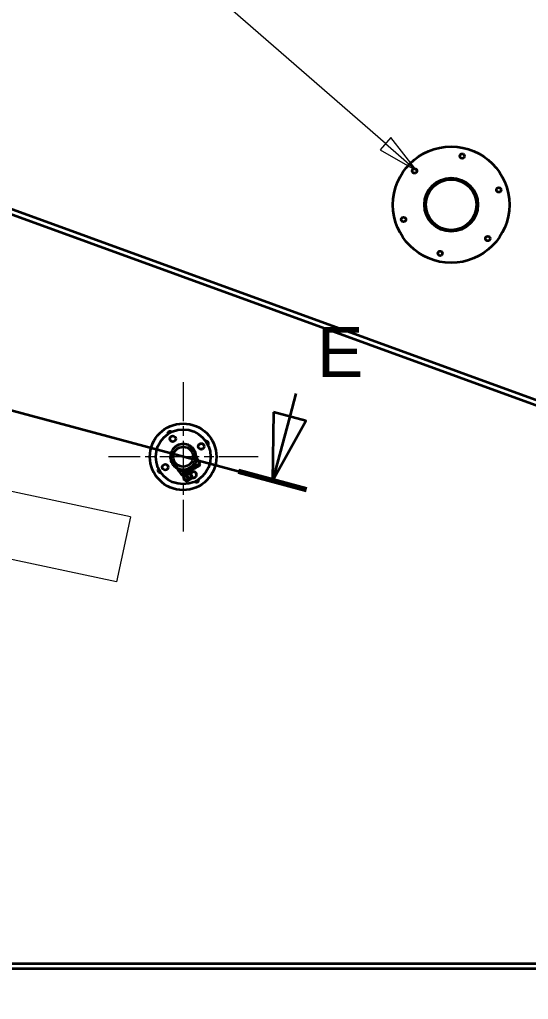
# Model space of a CAD drawing. Header units: millimetres. Extents: x 0 to 42050, y 0 to 29700.
# Drawn here: x 4190 to 5720, y 9468 to 12416 of the extents above; entities that cross this region are included whole.
import ezdxf

# ---------------------------------------------------------------- set-up
doc = ezdxf.new("R2010")
doc.units = ezdxf.units.MM
doc.header["$LTSCALE"] = 50
doc.linetypes.add('CHAIN', pattern=[0.3543, 0.2362, -0.0295, 0.0591, -0.0295])
for name, color, linetype, lineweight in [('Center Mark', 7, 'Continuous', 18), ('Section Line', 7, 'CHAIN', 35), ('Symbol', 7, 'Continuous', 18), ('Visible', 7, 'Continuous', 35)]:
    doc.layers.add(name, color=color, linetype=linetype, lineweight=lineweight)
doc.layers.add('P_Cable Ducts (CD)', color=30, linetype='Continuous', lineweight=18, true_color=0xff7f00)
doc.styles.add('Note Text', font='arial.ttf')
doc.styles.add('Title', font='arial.ttf')

# ---------------------------------------------------------------- blocks, each defined once
blk = doc.blocks.new('2dTransSection4')
at = {"layer": 'Section Line', "linetype": 'Continuous'}
for p, q in [((66.487, 234.9), (66.117, 233.521)), ((65.151, 233.78), (65.082, 229.657)), ((66.117, 233.521), (65.082, 229.657)), ((67.083, 233.262), (65.151, 233.78)), ((65.082, 229.657), (67.083, 233.262)), ((100.414, 225.809), (100.045, 224.43)), ((99.079, 224.689), (99.009, 220.567)), ((101.01, 224.171), (99.079, 224.689)), ((100.045, 224.43), (99.009, 220.567)), ((99.009, 220.567), (101.01, 224.171))]:
    blk.add_line(p, q, dxfattribs=at)
at = {"layer": 'Section Line', "linetype": 'CHAIN', "ltscale": 19.827229}
blk.add_line((101.05, 220.02), (63.042, 230.204), dxfattribs=at)
at = {"layer": 'Section Line', "linetype": 'Continuous', "lineweight": 70}
for p, q in [((67.123, 229.111), (63.042, 230.204)), ((101.05, 220.02), (96.969, 221.113))]:
    blk.add_line(p, q, dxfattribs=at)
at = {"layer": 'Section Line', "linetype": 'Continuous', "flags": 128}
for points in [[(65.151, 233.78), (65.082, 229.657), (67.083, 233.262), (65.151, 233.78)], [(99.079, 224.689), (99.009, 220.567), (101.01, 224.171), (99.079, 224.689)]]:
    blk.add_lwpolyline(points, dxfattribs=at)
at = {"layer": 'Section Line'}
for points in [[(65.151, 233.78), (65.082, 229.657), (67.083, 233.262), (65.151, 233.78)], [(99.079, 224.689), (99.009, 220.567), (101.01, 224.171), (99.079, 224.689)]]:
    blk.add_solid(points, dxfattribs=at)
at = {"layer": 'Section Line', "char_height": 3, "attachment_point": 7, "style": 'Title'}
for insert in [(62.312, 236.584), (101.688, 226.814)]:
    blk.add_mtext('E', dxfattribs=dict(at, insert=insert))
blk = doc.blocks.new('Balloon43')
at = {"layer": 'Symbol'}
for p, q in [((105.811, 240.851), (50.914, 288.627)), ((106.139, 241.228), (105.483, 240.474)), ((107.697, 239.21), (106.139, 241.228)), ((105.811, 240.851), (107.697, 239.21)), ((105.483, 240.474), (107.697, 239.21))]:
    blk.add_line(p, q, dxfattribs=at)
at = {"layer": 'Symbol', "flags": 128}
blk.add_lwpolyline([(105.483, 240.474), (107.697, 239.21), (106.139, 241.228), (105.483, 240.474)], dxfattribs=at)
at = {"layer": 'Symbol'}
blk.add_circle((48.089, 291.085), 3.75, dxfattribs=at)
blk.add_solid([(105.483, 240.474), (107.697, 239.21), (106.139, 241.228), (105.483, 240.474)], dxfattribs=at)
at = {"layer": 'Symbol', "insert": (48.089, 291.085), "char_height": 2.5, "attachment_point": 5, "style": 'Note Text'}
blk.add_mtext('11', dxfattribs=at)

msp = doc.modelspace()

# ---------------------------------------------------------------- linework, layer by layer
at = {"layer": 'Center Mark', "linetype": 'CHAIN', "ltscale": 10.000767}
for p, q in [((4681.91, 11325.29), (4681.91, 10875.29)), ((4906.91, 11100.29), (4456.91, 11100.29))]:
    msp.add_line(p, q, dxfattribs=at)
at = {"layer": 'P_Cable Ducts (CD)'}
for p, q in [((4522.89, 10919.56), (2664.42, 11314.64)), ((4481.3, 10723.93), (2622.83, 11119.01)), ((4522.89, 10919.56), (4481.3, 10723.93))]:
    msp.add_line(p, q, dxfattribs=at)
for start_param, end_param in [(0.4482162, 1.5079561), (1.5335054, 2.518931)]:
    msp.add_ellipse((10392.99, 9569.22), major_axis=(1242.75, 7728.95), ratio=0.9999988, start_param=start_param, end_param=end_param, dxfattribs=at)
at = {"layer": 'Visible'}
for p, q in [((9991.8, 9708.22), (3035.13, 12240.24)), ((3040.6, 12255.27), (9997.27, 9723.25)), ((4726.6, 11089.61), (4720.92, 11099.46)), ((4726.2, 11089.14), (4731.49, 11080.15)), ((4669.58, 11056.02), (4663.18, 11066.67)), ((4670.2, 11056.14), (4675.49, 11047.15)), ((4698.75, 11060.86), (4675.49, 11047.15)), ((4689.88, 11049.83), (4698.56, 11054.95)), ((4694.76, 11063.15), (4694.34, 11063.86)), ((4694.76, 11063.15), (4696.13, 11063.96)), ((4695.86, 11064.41), (4696.13, 11063.96)), ((4696.03, 11059.25), (4698.56, 11054.95)), ((4706.79, 11070.24), (4696.13, 11063.96)), ((4698.09, 11061), (4696.29, 11064.05)), ((4698.12, 11061.02), (4696.32, 11064.07)), ((4697.11, 11059.9), (4699.65, 11055.59)), ((4697.76, 11060.28), (4700.3, 11055.97)), ((4698.12, 11061.02), (4698.09, 11061)), ((4698.27, 11054.78), (4700.81, 11050.47)), ((4700.19, 11062.23), (4698.39, 11065.29)), ((4698.56, 11061.19), (4698.75, 11060.86)), ((4698.56, 11054.95), (4699.65, 11055.59)), ((4701.19, 11062.83), (4699.39, 11065.88)), ((4699.53, 11061.32), (4699.39, 11061.55)), ((4699.45, 11061.27), (4707.53, 11066.03)), ((4700.72, 11059.12), (4699.45, 11061.27)), ((4699.65, 11055.59), (4700.3, 11055.97)), ((4701.19, 11062.83), (4700.19, 11062.23)), ((4700.72, 11059.12), (4708.8, 11063.88)), ((4705.33, 11065.26), (4703.53, 11068.32)), ((4706.33, 11065.85), (4704.53, 11068.91)), ((4706.33, 11065.85), (4705.33, 11065.26)), ((4706.79, 11070.24), (4706.52, 11070.7)), ((4708.4, 11067.07), (4706.6, 11070.13)), ((4708.43, 11067.09), (4706.63, 11070.14)), ((4706.79, 11070.24), (4708.16, 11071.05)), ((4707.45, 11065.99), (4707.32, 11066.22)), ((4708.8, 11063.88), (4707.53, 11066.03)), ((4707.74, 11071.76), (4708.16, 11071.05)), ((4708.04, 11066.77), (4708.23, 11066.44)), ((4731.49, 11080.15), (4708.23, 11066.44)), ((4708.43, 11067.09), (4708.4, 11067.07)), ((4710.99, 11063.43), (4708.96, 11066.88)), ((4711.21, 11063.56), (4709.18, 11067.01)), ((4718.19, 11066.28), (4710.99, 11063.43)), ((4710.99, 11063.43), (4711.21, 11063.56)), ((4714.66, 11065.59), (4712.63, 11069.04)), ((4714.66, 11065.59), (4718.44, 11067.82)), ((4718.44, 11067.82), (4716.41, 11071.27)), ((4718.19, 11066.28), (4726.81, 11071.36)), ((4725.34, 11071.88), (4723.31, 11075.33)), ((4725.34, 11071.88), (4729.12, 11074.11)), ((4726.81, 11071.36), (4732.79, 11076.27)), ((4729.12, 11074.11), (4727.09, 11077.56)), ((4732.57, 11076.14), (4730.54, 11079.59)), ((4732.79, 11076.27), (4730.76, 11079.72)), ((4732.57, 11076.14), (4732.79, 11076.27)), ((4676.48, 11047.74), (4679.02, 11043.43)), ((4677.34, 11048.25), (4679.88, 11043.94)), ((4679.02, 11043.43), (4679.88, 11043.94)), ((4679.88, 11043.94), (4687.93, 11048.68)), ((4681.04, 11044.62), (4683.58, 11040.32)), ((4681.56, 11039.12), (4682.42, 11039.63)), ((4681.56, 11039.12), (4687.02, 11029.86)), ((4690.46, 11044.37), (4682.42, 11039.63)), ((4682.42, 11039.63), (4687.88, 11030.37)), ((4685.39, 11052.99), (4687.93, 11048.68)), ((4687.02, 11029.86), (4687.88, 11030.37)), ((4687.34, 11054.14), (4689.88, 11049.83)), ((4688.63, 11028.78), (4687.91, 11028.97)), ((4687.93, 11048.68), (4689.88, 11049.83)), ((4708.45, 11040.46), (4688.63, 11028.78)), ((4690.46, 11044.37), (4692.41, 11045.52)), ((4690.46, 11044.37), (4695.92, 11035.11)), ((4701.1, 11050.64), (4692.41, 11045.52)), ((4692.41, 11045.52), (4697.87, 11036.26)), ((4707.03, 11034.98), (4694.11, 11027.37)), ((4695.92, 11035.11), (4697.87, 11036.26)), ((4701.1, 11050.64), (4702.19, 11051.28)), ((4701.1, 11050.64), (4706.56, 11041.38)), ((4702.83, 11051.66), (4702.19, 11051.28)), ((4702.19, 11051.28), (4707.65, 11042.02)), ((4702.83, 11051.66), (4708.29, 11042.4)), ((4706.56, 11041.38), (4707.65, 11042.02)), ((4708.45, 11040.46), (4708.64, 11041.18)), ((2565.32, 9576.04), (9968.49, 9576.04)), ((9968.49, 9560.04), (2565.32, 9560.04))]:
    msp.add_line(p, q, dxfattribs=at)
for centre, radius in [((10400.33, 9568.04), 8250), ((5488.01, 11858.69), 175), ((5521.09, 12005), 7), ((5377.84, 11960.49), 7), ((5488.01, 11858.69), 80.5), ((5488.01, 11858.69), 80), ((5488.01, 11858.69), 76.1), ((5631.25, 11903.2), 7), ((5344.76, 11814.18), 7), ((5598.17, 11756.89), 7), ((5454.93, 11712.38), 7), ((4681.91, 11100.29), 100), ((4681.91, 11100.29), 82.5), ((4650.66, 11154.41), 9), ((4650.66, 11154.41), 8.75), ((4681.92, 11100.27), 30), ((4701.86, 11132.83), 1.31), ((4706.88, 11128.5), 1.82), ((4736.03, 11131.54), 9), ((4736.03, 11131.54), 8.75), ((4627.78, 11069.04), 9), ((4627.78, 11069.04), 8.75), ((4656.95, 11072.04), 1.82), ((4661.97, 11067.71), 1.31)]:
    msp.add_circle(centre, radius, dxfattribs=at)
for centre, radius, start, end in [((10400.33, 9568.04), 8420, 189.63897, 187.108321), ((10400.33, 9568.04), 8326.9, 263.582685, 174.288022), ((4641.91, 11169.57), 7, 48.60084, 191.39916), ((4751.19, 11140.29), 7, 318.60084, 101.39916), ((4681.92, 11100.27), 38.47, 60.41135, 177.48785), ((4701.91, 11132.91), 1.21, 55.0364, 61.97569), ((4681.92, 11100.27), 38.47, 50.96709, 56.60065), ((4706.95, 11128.57), 1.72, 45.07294, 51.93906), ((4681.92, 11100.27), 38.47, 39.54736, 46.04491), ((4711.65, 11122.28), 2.51, 33.10268, 39.90933), ((4681.92, 11100.27), 38.47, 25.49027, 33.46464), ((4715.09, 11113.34), 3.86, 18.12939, 24.88465), ((4681.92, 11100.27), 38.47, 187.52415, 197.52173), ((4648.74, 11087.2), 3.86, 198.12939, 204.88465), ((4681.92, 11100.27), 38.47, 240.41135, 357.48785), ((4681.92, 11100.27), 38.47, 7.52415, 17.52173), ((4612.62, 11060.29), 7, 138.60084, 281.39916), ((4681.92, 11100.27), 38.47, 205.49027, 213.46464), ((4652.18, 11078.26), 2.51, 213.10268, 219.90933), ((4681.92, 11100.27), 38.47, 219.54736, 226.04491), ((4656.89, 11071.97), 1.72, 225.07294, 231.93906), ((4681.92, 11100.27), 38.47, 230.96709, 236.60065), ((4661.92, 11067.63), 1.21, 235.0364, 241.97569), ((4650.19, 11154.12), 100, 289.55322, 294.275), ((4683.19, 11098.12), 40, 291.87907, 309.13293), ((4701.04, 11067.81), 8.7, 267.84619, 333.16581), ((4683.19, 11098.12), 39.62, 297.03618, 303.97582), ((4713.16, 11046.16), 9, 242.46761, 163.1805), ((4713.16, 11046.16), 8.75, 241.66852, 164.70872), ((4650.19, 11154.12), 100, 306.737, 311.45878), ((4692.08, 11030.81), 4, 210.506, 300.506), ((4705, 11038.43), 4, 300.506, 30.506), ((4721.91, 11031), 7, 228.60084, 11.39916)]:
    msp.add_arc(centre, radius, start, end, dxfattribs=at)
for centre in [(4679.08, 11095.7), (4687.29, 11100.53)]:
    msp.add_ellipse(centre, major_axis=(20.11, -34.14), ratio=0.5, start_param=6.2226255, end_param=6.3437451, dxfattribs=at)
for points, knots in [([(4711.66, 11124.77), (4711.55, 11124.77), (4711.51, 11124.76), (4711.23, 11124.71), (4711.01, 11124.64), (4710.6, 11124.41), (4710.42, 11124.25), (4710.17, 11123.93), (4710.02, 11123.71), (4709.85, 11123.12), (4709.83, 11122.83), (4709.89, 11122.22), (4709.99, 11121.9), (4710.31, 11121.32), (4710.52, 11121.06), (4711.01, 11120.66), (4711.28, 11120.51), (4711.82, 11120.33), (4712.08, 11120.29), (4712.35, 11120.31)], [-0.88809405, -0.88809405, -0.88809405, -0.88809405, -0.85408507, -0.85408507, -0.70432621, -0.70432621, -0.55057287, -0.55057287, -0.45351319, -0.45351319, -0.36719905, -0.36719905, -0.26892999, -0.26892999, -0.1703214, -0.1703214, -0.07964232, -0.07964232, 0, 0, 0, 0]), ([(4712.35, 11120.31), (4712.51, 11120.32), (4712.66, 11120.34), (4712.97, 11120.44), (4713.12, 11120.5), (4713.49, 11120.73), (4713.66, 11120.91), (4713.89, 11121.22), (4714.03, 11121.46), (4714.18, 11122.08), (4714.18, 11122.39), (4714.08, 11123), (4713.96, 11123.32), (4713.62, 11123.87), (4713.4, 11124.11), (4712.88, 11124.49), (4712.61, 11124.62), (4712.14, 11124.75), (4711.96, 11124.79), (4711.66, 11124.77)], [-2.0208705, -2.0208705, -2.0208705, -2.0208705, -1.8772545, -1.8772545, -1.7333861, -1.7333861, -1.4840345, -1.4840345, -1.2802086, -1.2802086, -1.1063424, -1.1063424, -0.9134867, -0.9134867, -0.7236901, -0.7236901, -0.5382233, -0.5382233, -0.3900342, -0.3900342, -0.3900342, -0.3900342]), ([(4717.74, 11116.15), (4717.69, 11116.2), (4717.63, 11116.24), (4717.3, 11116.52), (4716.99, 11116.7), (4716.25, 11116.97), (4715.88, 11117), (4715.33, 11116.97), (4715.03, 11116.92), (4714.42, 11116.64), (4714.15, 11116.44), (4713.67, 11115.93), (4713.48, 11115.61), (4713.19, 11114.85), (4713.13, 11114.4), (4713.16, 11113.45), (4713.28, 11112.94), (4713.7, 11112.03), (4713.99, 11111.62), (4714.36, 11111.28)], [-0.9704707, -0.9704707, -0.9704707, -0.9704707, -0.9524176, -0.9524176, -0.85976986, -0.85976986, -0.74750581, -0.74750581, -0.64536478, -0.64536478, -0.54574744, -0.54574744, -0.43407682, -0.43407682, -0.30115872, -0.30115872, -0.14884368, -0.14884368, 0, 0, 0, 0]), ([(4714.36, 11111.28), (4714.53, 11111.12), (4714.73, 11110.97), (4715.15, 11110.72), (4715.38, 11110.63), (4715.96, 11110.46), (4716.29, 11110.43), (4716.85, 11110.48), (4717.11, 11110.54), (4717.68, 11110.8), (4717.95, 11111), (4718.43, 11111.52), (4718.62, 11111.84), (4718.9, 11112.61), (4718.97, 11113.06), (4718.93, 11114.02), (4718.8, 11114.53), (4718.32, 11115.55), (4718, 11115.91), (4717.74, 11116.15)], [-1.02918354, -1.02918354, -1.02918354, -1.02918354, -0.99109345, -0.99109345, -0.95291598, -0.95291598, -0.89650154, -0.89650154, -0.85215658, -0.85215658, -0.80310396, -0.80310396, -0.74741836, -0.74741836, -0.68109495, -0.68109495, -0.60482262, -0.60482262, -0.51371144, -0.51371144, -0.51371144, -0.51371144]), ([(4643.41, 11101.87), (4643.16, 11101.56), (4642.96, 11101.2), (4642.65, 11100.45), (4642.54, 11100.06), (4642.36, 11098.93), (4642.39, 11098.17), (4642.72, 11096.82), (4642.97, 11096.29), (4643.48, 11095.52), (4643.78, 11095.19), (4644.45, 11094.69), (4644.78, 11094.54), (4645.43, 11094.34), (4645.77, 11094.31), (4646.46, 11094.38), (4646.82, 11094.5), (4647.4, 11094.82), (4647.76, 11095.06), (4648.12, 11095.5)], [-1.6090311, -1.6090311, -1.6090311, -1.6090311, -1.482703, -1.482703, -1.3561132, -1.3561132, -1.1304218, -1.1304218, -0.9277192, -0.9277192, -0.7363072, -0.7363072, -0.5716999, -0.5716999, -0.3817858, -0.3817858, -0.1705714, -0.1705714, 0, 0, 0, 0]), ([(4648.12, 11095.5), (4648.5, 11095.97), (4648.71, 11096.46), (4648.99, 11097.24), (4649.08, 11097.72), (4649.15, 11098.79), (4649.1, 11099.45), (4648.75, 11100.69), (4648.5, 11101.19), (4648.01, 11101.9), (4647.7, 11102.26), (4646.96, 11102.74), (4646.64, 11102.88), (4645.93, 11103.06), (4645.62, 11103.05), (4645.07, 11102.99), (4644.72, 11102.88), (4644.14, 11102.56), (4643.77, 11102.32), (4643.41, 11101.87)], [-1.472432, -1.472432, -1.472432, -1.472432, -1.3377055, -1.3377055, -1.1479442, -1.1479442, -0.917166, -0.917166, -0.7189185, -0.7189185, -0.5770011, -0.5770011, -0.4876941, -0.4876941, -0.3821992, -0.3821992, -0.1715089, -0.1715089, 0, 0, 0, 0]), ([(4649.48, 11089.25), (4649.3, 11089.42), (4649.1, 11089.57), (4648.68, 11089.81), (4648.46, 11089.91), (4647.88, 11090.08), (4647.54, 11090.11), (4646.99, 11090.06), (4646.72, 11090), (4646.15, 11089.74), (4645.88, 11089.54), (4645.4, 11089.02), (4645.21, 11088.7), (4644.93, 11087.93), (4644.86, 11087.48), (4644.9, 11086.52), (4645.03, 11086.01), (4645.51, 11084.99), (4645.83, 11084.63), (4646.1, 11084.39)], [-1.02918354, -1.02918354, -1.02918354, -1.02918354, -0.99109345, -0.99109345, -0.95291598, -0.95291598, -0.89650154, -0.89650154, -0.85215658, -0.85215658, -0.80310396, -0.80310396, -0.74741836, -0.74741836, -0.68109495, -0.68109495, -0.60482262, -0.60482262, -0.51371144, -0.51371144, -0.51371144, -0.51371144]), ([(4646.1, 11084.39), (4646.15, 11084.34), (4646.2, 11084.29), (4646.53, 11084.02), (4646.84, 11083.84), (4647.59, 11083.57), (4647.95, 11083.54), (4648.5, 11083.57), (4648.8, 11083.62), (4649.41, 11083.9), (4649.68, 11084.1), (4650.16, 11084.61), (4650.35, 11084.93), (4650.64, 11085.69), (4650.71, 11086.14), (4650.67, 11087.09), (4650.55, 11087.6), (4650.13, 11088.51), (4649.84, 11088.92), (4649.48, 11089.25)], [-0.96963496, -0.96963496, -0.96963496, -0.96963496, -0.95160389, -0.95160389, -0.85904006, -0.85904006, -0.74686425, -0.74686425, -0.64482063, -0.64482063, -0.54529794, -0.54529794, -0.43373625, -0.43373625, -0.3009485, -0.3009485, -0.14878153, -0.14878153, 0, 0, 0, 0]), ([(4715.71, 11105.04), (4715.33, 11104.57), (4715.12, 11104.08), (4714.85, 11103.3), (4714.75, 11102.82), (4714.68, 11101.75), (4714.73, 11101.09), (4715.08, 11099.85), (4715.33, 11099.35), (4715.82, 11098.64), (4716.13, 11098.28), (4716.87, 11097.8), (4717.19, 11097.66), (4717.91, 11097.48), (4718.21, 11097.49), (4718.76, 11097.55), (4719.11, 11097.66), (4719.69, 11097.98), (4720.06, 11098.22), (4720.42, 11098.67)], [-1.472432, -1.472432, -1.472432, -1.472432, -1.3377055, -1.3377055, -1.1479442, -1.1479442, -0.917166, -0.917166, -0.7189185, -0.7189185, -0.5770011, -0.5770011, -0.4876941, -0.4876941, -0.3821992, -0.3821992, -0.1715089, -0.1715089, 0, 0, 0, 0]), ([(4720.42, 11098.67), (4720.68, 11098.98), (4720.88, 11099.34), (4721.19, 11100.09), (4721.29, 11100.48), (4721.47, 11101.61), (4721.44, 11102.37), (4721.11, 11103.72), (4720.86, 11104.24), (4720.35, 11105.02), (4720.05, 11105.35), (4719.38, 11105.85), (4719.06, 11106), (4718.4, 11106.19), (4718.07, 11106.23), (4717.37, 11106.16), (4717.02, 11106.04), (4716.43, 11105.72), (4716.07, 11105.48), (4715.71, 11105.04)], [-1.6078877, -1.6078877, -1.6078877, -1.6078877, -1.4817493, -1.4817493, -1.3553528, -1.3553528, -1.1299686, -1.1299686, -0.9275041, -0.9275041, -0.7363385, -0.7363385, -0.5717803, -0.5717803, -0.3818182, -0.3818182, -0.170612, -0.170612, 0, 0, 0, 0]), ([(4716.4, 11079.17), (4716.65, 11079.39), (4716.89, 11079.61), (4717.14, 11079.83), (4717.26, 11079.95), (4717.38, 11080.06), (4717.5, 11080.17), (4717.63, 11080.28), (4717.75, 11080.39), (4717.87, 11080.5), (4717.99, 11080.61), (4718.11, 11080.72), (4718.23, 11080.83), (4718.35, 11080.94), (4718.47, 11081.06), (4718.59, 11081.17), (4718.71, 11081.28), (4718.82, 11081.39), (4718.94, 11081.5), (4719.06, 11081.61), (4719.18, 11081.72), (4719.29, 11081.84), (4719.41, 11081.95), (4719.52, 11082.06), (4719.64, 11082.17), (4719.75, 11082.28), (4719.87, 11082.39), (4719.98, 11082.5), (4720.09, 11082.61), (4720.21, 11082.72), (4720.32, 11082.83), (4720.43, 11082.94), (4720.54, 11083.05), (4720.65, 11083.15), (4720.76, 11083.26), (4720.86, 11083.37), (4720.97, 11083.48), (4721.08, 11083.58), (4721.18, 11083.69), (4721.29, 11083.8), (4721.39, 11083.9), (4721.49, 11084.01), (4721.59, 11084.11), (4721.65, 11084.16), (4721.7, 11084.21), (4721.75, 11084.26), (4721.8, 11084.32), (4721.85, 11084.37), (4721.9, 11084.42), (4722, 11084.52), (4722.09, 11084.62), (4722.19, 11084.72), (4722.29, 11084.82), (4722.38, 11084.92), (4722.48, 11085.02), (4722.57, 11085.12), (4722.67, 11085.22), (4722.76, 11085.32), (4722.85, 11085.41), (4722.94, 11085.51), (4723.03, 11085.61), (4723.12, 11085.7), (4723.21, 11085.8), (4723.3, 11085.89), (4723.38, 11085.98), (4723.47, 11086.07), (4723.55, 11086.16), (4723.64, 11086.25), (4723.72, 11086.34), (4723.8, 11086.43), (4723.88, 11086.52), (4723.96, 11086.61), (4724.04, 11086.69), (4724.12, 11086.78), (4724.19, 11086.86), (4724.27, 11086.94), (4724.34, 11087.02), (4724.41, 11087.11), (4724.48, 11087.18), (4724.56, 11087.26), (4724.63, 11087.34), (4724.69, 11087.42), (4724.76, 11087.49), (4724.83, 11087.57), (4724.89, 11087.64), (4724.96, 11087.71), (4725.02, 11087.78), (4725.08, 11087.85), (4725.14, 11087.92), (4725.2, 11087.99), (4725.26, 11088.05), (4725.32, 11088.12), (4725.37, 11088.18), (4725.43, 11088.25), (4725.48, 11088.31), (4725.54, 11088.37), (4725.59, 11088.43), (4725.64, 11088.49), (4725.69, 11088.54), (4725.74, 11088.6), (4725.78, 11088.65), (4725.83, 11088.71), (4725.87, 11088.76), (4725.92, 11088.81), (4725.96, 11088.86), (4726, 11088.9), (4726.04, 11088.95), (4726.07, 11088.99), (4726.11, 11089.03), (4726.15, 11089.08), (4726.18, 11089.12), (4726.21, 11089.15), (4726.24, 11089.19), (4726.27, 11089.23), (4726.3, 11089.26), (4726.33, 11089.29), (4726.36, 11089.32), (4726.38, 11089.35), (4726.41, 11089.38), (4726.43, 11089.41), (4726.45, 11089.43), (4726.47, 11089.45), (4726.49, 11089.48), (4726.5, 11089.49), (4726.52, 11089.51), (4726.53, 11089.53), (4726.55, 11089.55), (4726.56, 11089.56), (4726.57, 11089.57), (4726.58, 11089.58), (4726.59, 11089.59), (4726.59, 11089.6), (4726.6, 11089.61), (4726.6, 11089.61), (4726.6, 11089.61), (4726.6, 11089.61), (4726.6, 11089.61), (4726.6, 11089.61), (4726.6, 11089.61)], [0, 0, 0, 0, 0.9921281, 0.9921281, 0.9921281, 1.4883499, 1.4883499, 1.4883499, 1.9845113, 1.9845113, 1.9845113, 2.481689, 2.481689, 2.481689, 2.9801631, 2.9801631, 2.9801631, 3.4796873, 3.4796873, 3.4796873, 3.9799927, 3.9799927, 3.9799927, 4.4807934, 4.4807934, 4.4807934, 4.9817923, 4.9817923, 4.9817923, 5.482687, 5.482687, 5.482687, 5.9831749, 5.9831749, 5.9831749, 6.4829584, 6.4829584, 6.4829584, 6.9817506, 6.9817506, 6.9817506, 7.4792811, 7.4792811, 7.4792811, 7.7274948, 7.7274948, 7.7274948, 7.975713, 7.975713, 7.975713, 8.4732682, 8.4732682, 8.4732682, 8.9720891, 8.9720891, 8.9720891, 9.4718876, 9.4718876, 9.4718876, 9.9723621, 9.9723621, 9.9723621, 10.4732037, 10.4732037, 10.4732037, 10.9741017, 10.9741017, 10.9741017, 11.4747494, 11.4747494, 11.4747494, 11.9748495, 11.9748495, 11.9748495, 12.4741199, 12.4741199, 12.4741199, 12.9723001, 12.9723001, 12.9723001, 13.4691573, 13.4691573, 13.4691573, 13.9659376, 13.9659376, 13.9659376, 14.4642161, 14.4642161, 14.4642161, 14.9636726, 14.9636726, 14.9636726, 15.4639646, 15.4639646, 15.4639646, 15.9647413, 15.9647413, 15.9647413, 16.4656514, 16.4656514, 16.4656514, 16.9663498, 16.9663498, 16.9663498, 17.4665051, 17.4665051, 17.4665051, 17.9658069, 17.9658069, 17.9658069, 18.4639742, 18.4639742, 18.4639742, 18.9607635, 18.9607635, 18.9607635, 19.4576412, 19.4576412, 19.4576412, 19.9560168, 19.9560168, 19.9560168, 20.4555703, 20.4555703, 20.4555703, 20.9559542, 20.9559542, 20.9559542, 21.456803, 21.456803, 21.456803, 21.9577426, 21.9577426, 21.9577426, 22.4583987, 22.4583987, 22.4583987, 22.4914433, 22.4914433, 22.4914433, 22.4914433]), ([(4651.49, 11080.23), (4651.33, 11080.22), (4651.17, 11080.2), (4650.86, 11080.1), (4650.71, 11080.04), (4650.34, 11079.81), (4650.17, 11079.63), (4649.94, 11079.32), (4649.8, 11079.08), (4649.65, 11078.45), (4649.65, 11078.15), (4649.75, 11077.53), (4649.87, 11077.22), (4650.21, 11076.67), (4650.44, 11076.43), (4650.95, 11076.04), (4651.22, 11075.92), (4651.7, 11075.79), (4651.88, 11075.75), (4652.17, 11075.77)], [-2.0208705, -2.0208705, -2.0208705, -2.0208705, -1.8772545, -1.8772545, -1.7333861, -1.7333861, -1.4840345, -1.4840345, -1.2802086, -1.2802086, -1.1063424, -1.1063424, -0.9134867, -0.9134867, -0.7236901, -0.7236901, -0.5382233, -0.5382233, -0.3900342, -0.3900342, -0.3900342, -0.3900342]), ([(4652.17, 11075.77), (4652.28, 11075.77), (4652.32, 11075.78), (4652.6, 11075.83), (4652.82, 11075.9), (4653.23, 11076.13), (4653.41, 11076.29), (4653.66, 11076.61), (4653.81, 11076.83), (4653.98, 11077.42), (4654.01, 11077.71), (4653.94, 11078.32), (4653.84, 11078.64), (4653.53, 11079.22), (4653.31, 11079.48), (4652.82, 11079.88), (4652.56, 11080.03), (4652.02, 11080.21), (4651.75, 11080.25), (4651.49, 11080.23)], [-0.88809405, -0.88809405, -0.88809405, -0.88809405, -0.85408507, -0.85408507, -0.70432621, -0.70432621, -0.55057287, -0.55057287, -0.45351319, -0.45351319, -0.36719905, -0.36719905, -0.26892999, -0.26892999, -0.1703214, -0.1703214, -0.07964232, -0.07964232, 0, 0, 0, 0]), ([(4669.58, 11056.02), (4669.58, 11056.02), (4669.58, 11056.02), (4669.58, 11056.02), (4669.58, 11056.02), (4669.58, 11056.02), (4669.59, 11056.02), (4669.6, 11056.02), (4669.61, 11056.02), (4669.62, 11056.02), (4669.63, 11056.03), (4669.63, 11056.03), (4669.64, 11056.03), (4669.65, 11056.03), (4669.66, 11056.03), (4669.67, 11056.03), (4669.69, 11056.04), (4669.71, 11056.04), (4669.73, 11056.05), (4669.76, 11056.05), (4669.79, 11056.06), (4669.82, 11056.06), (4669.85, 11056.07), (4669.88, 11056.08), (4669.92, 11056.08), (4669.96, 11056.09), (4670, 11056.1), (4670.04, 11056.11), (4670.08, 11056.12), (4670.13, 11056.13), (4670.18, 11056.14), (4670.22, 11056.15), (4670.28, 11056.16), (4670.33, 11056.17), (4670.38, 11056.18), (4670.44, 11056.19), (4670.5, 11056.2), (4670.56, 11056.22), (4670.62, 11056.23), (4670.69, 11056.24), (4670.76, 11056.26), (4670.82, 11056.27), (4670.89, 11056.28), (4670.96, 11056.3), (4671.04, 11056.32), (4671.11, 11056.33), (4671.26, 11056.36), (4671.42, 11056.4), (4671.6, 11056.44), (4671.68, 11056.45), (4671.77, 11056.47), (4671.86, 11056.49), (4671.95, 11056.51), (4672.04, 11056.54), (4672.14, 11056.56), (4672.23, 11056.58), (4672.33, 11056.6), (4672.43, 11056.62), (4672.53, 11056.65), (4672.63, 11056.67), (4672.74, 11056.69), (4672.84, 11056.72), (4672.95, 11056.74), (4673.06, 11056.77), (4673.17, 11056.79), (4673.28, 11056.82), (4673.39, 11056.85), (4673.5, 11056.87), (4673.62, 11056.9), (4673.73, 11056.93), (4673.85, 11056.96), (4673.97, 11056.99), (4674.09, 11057.02), (4674.2, 11057.04), (4674.33, 11057.07), (4674.45, 11057.11), (4674.51, 11057.12), (4674.57, 11057.14), (4674.63, 11057.15), (4674.7, 11057.17), (4674.76, 11057.18), (4674.82, 11057.2), (4674.95, 11057.23), (4675.07, 11057.26), (4675.2, 11057.3), (4675.33, 11057.33), (4675.46, 11057.36), (4675.6, 11057.4), (4675.73, 11057.43), (4675.86, 11057.47), (4676, 11057.51), (4676.14, 11057.54), (4676.27, 11057.58), (4676.41, 11057.62), (4676.55, 11057.66), (4676.69, 11057.69), (4676.83, 11057.73), (4676.97, 11057.77), (4677.12, 11057.81), (4677.26, 11057.85), (4677.4, 11057.89), (4677.55, 11057.93), (4677.69, 11057.97), (4677.84, 11058.02), (4677.98, 11058.06), (4678.13, 11058.1), (4678.28, 11058.14), (4678.43, 11058.19), (4678.58, 11058.23), (4678.73, 11058.28), (4678.87, 11058.32), (4679.03, 11058.37), (4679.18, 11058.41), (4679.33, 11058.46), (4679.48, 11058.5), (4679.55, 11058.53), (4679.63, 11058.55), (4679.7, 11058.57), (4679.78, 11058.6), (4679.86, 11058.62), (4679.93, 11058.64), (4680.08, 11058.69), (4680.24, 11058.74), (4680.39, 11058.79), (4680.55, 11058.84), (4680.7, 11058.89), (4680.85, 11058.94), (4681.01, 11058.99), (4681.16, 11059.04), (4681.32, 11059.09), (4681.47, 11059.14), (4681.63, 11059.19), (4681.79, 11059.24), (4681.94, 11059.29), (4682.1, 11059.35), (4682.25, 11059.4), (4682.41, 11059.45), (4682.57, 11059.5), (4682.72, 11059.56), (4682.88, 11059.61), (4683.03, 11059.67), (4683.19, 11059.72), (4683.35, 11059.77), (4683.5, 11059.83), (4683.66, 11059.88)], [9.4479436, 9.4479436, 9.4479436, 9.4479436, 9.4924695, 9.4924695, 9.4924695, 9.9916167, 9.9916167, 9.9916167, 10.4894469, 10.4894469, 10.4894469, 10.7377795, 10.7377795, 10.7377795, 10.9860516, 10.9860516, 10.9860516, 11.4837241, 11.4837241, 11.4837241, 11.9826998, 11.9826998, 11.9826998, 12.4826938, 12.4826938, 12.4826938, 12.983388, 12.983388, 12.983388, 13.4844401, 13.4844401, 13.4844401, 13.9854922, 13.9854922, 13.9854922, 14.4861787, 14.4861787, 14.4861787, 14.9861344, 14.9861344, 14.9861344, 15.4850027, 15.4850027, 15.4850027, 15.9824438, 15.9824438, 15.9824438, 16.977056, 16.977056, 16.977056, 17.4761591, 17.4761591, 17.4761591, 17.9761631, 17.9761631, 17.9761631, 18.4767845, 18.4767845, 18.4767845, 18.9777199, 18.9777199, 18.9777199, 19.4786516, 19.4786516, 19.4786516, 19.9792546, 19.9792546, 19.9792546, 20.4792019, 20.4792019, 20.4792019, 20.9781716, 20.9781716, 20.9781716, 21.4758527, 21.4758527, 21.4758527, 21.7241211, 21.7241211, 21.7241211, 21.9724457, 21.9724457, 21.9724457, 22.470175, 22.470175, 22.470175, 22.9691473, 22.9691473, 22.9691473, 23.4691045, 23.4691045, 23.4691045, 23.9697693, 23.9697693, 23.9697693, 24.4708507, 24.4708507, 24.4708507, 24.9720498, 24.9720498, 24.9720498, 25.4730653, 25.4730653, 25.4730653, 25.9735982, 25.9735982, 25.9735982, 26.4733576, 26.4733576, 26.4733576, 26.9720664, 26.9720664, 26.9720664, 27.4694669, 27.4694669, 27.4694669, 27.7176497, 27.7176497, 27.7176497, 27.96591, 27.96591, 27.96591, 28.4628547, 28.4628547, 28.4628547, 28.9601249, 28.9601249, 28.9601249, 29.4574305, 29.4574305, 29.4574305, 29.9544849, 29.9544849, 29.9544849, 30.4510106, 30.4510106, 30.4510106, 30.9472536, 30.9472536, 30.9472536, 31.443467, 31.443467, 31.443467, 31.939661, 31.939661, 31.939661, 31.939661]), ([(4711.21, 11063.56), (4711.36, 11063.63), (4711.52, 11063.7), (4711.67, 11063.78), (4711.82, 11063.85), (4711.96, 11063.92), (4712.11, 11064), (4712.26, 11064.08), (4712.41, 11064.16), (4712.55, 11064.24), (4712.63, 11064.28), (4712.7, 11064.32), (4712.77, 11064.36), (4712.84, 11064.4), (4712.92, 11064.45), (4712.99, 11064.49), (4713.13, 11064.57), (4713.28, 11064.66), (4713.42, 11064.75), (4713.56, 11064.84), (4713.7, 11064.93), (4713.84, 11065.02), (4713.98, 11065.11), (4714.12, 11065.2), (4714.25, 11065.3), (4714.39, 11065.4), (4714.53, 11065.49), (4714.66, 11065.59)], [0, 0, 0, 0, 1.0010743, 1.0010743, 1.0010743, 2.0022602, 2.0022602, 2.0022602, 3.0034647, 3.0034647, 3.0034647, 3.5040486, 3.5040486, 3.5040486, 4.0046088, 4.0046088, 4.0046088, 5.0056388, 5.0056388, 5.0056388, 6.0067057, 6.0067057, 6.0067057, 7.0078599, 7.0078599, 7.0078599, 8.0090487, 8.0090487, 8.0090487, 8.0090487]), ([(4718.44, 11067.82), (4718.74, 11067.97), (4719.03, 11068.13), (4719.33, 11068.29), (4719.62, 11068.45), (4719.91, 11068.61), (4720.2, 11068.77), (4720.5, 11068.93), (4720.79, 11069.1), (4721.08, 11069.26), (4721.22, 11069.34), (4721.37, 11069.43), (4721.51, 11069.51), (4721.65, 11069.59), (4721.8, 11069.68), (4721.94, 11069.76), (4722.23, 11069.93), (4722.52, 11070.1), (4722.8, 11070.28), (4723.09, 11070.45), (4723.37, 11070.63), (4723.65, 11070.8), (4723.94, 11070.98), (4724.22, 11071.16), (4724.5, 11071.34), (4724.78, 11071.52), (4725.06, 11071.7), (4725.34, 11071.88)], [0, 0, 0, 0, 1.0010743, 1.0010743, 1.0010743, 2.0022602, 2.0022602, 2.0022602, 3.0034647, 3.0034647, 3.0034647, 3.5040486, 3.5040486, 3.5040486, 4.0046088, 4.0046088, 4.0046088, 5.0056388, 5.0056388, 5.0056388, 6.0067057, 6.0067057, 6.0067057, 7.0078599, 7.0078599, 7.0078599, 8.0090487, 8.0090487, 8.0090487, 8.0090487]), ([(4729.12, 11074.11), (4729.27, 11074.18), (4729.42, 11074.25), (4729.57, 11074.33), (4729.72, 11074.4), (4729.87, 11074.48), (4730.02, 11074.55), (4730.17, 11074.63), (4730.32, 11074.71), (4730.46, 11074.79), (4730.53, 11074.83), (4730.61, 11074.87), (4730.68, 11074.91), (4730.75, 11074.95), (4730.82, 11075), (4730.9, 11075.04), (4731.04, 11075.12), (4731.18, 11075.21), (4731.32, 11075.3), (4731.47, 11075.39), (4731.61, 11075.48), (4731.75, 11075.57), (4731.88, 11075.66), (4732.02, 11075.76), (4732.16, 11075.85), (4732.3, 11075.95), (4732.43, 11076.04), (4732.57, 11076.14)], [0, 0, 0, 0, 1.0010743, 1.0010743, 1.0010743, 2.0022602, 2.0022602, 2.0022602, 3.0034647, 3.0034647, 3.0034647, 3.5040486, 3.5040486, 3.5040486, 4.0046088, 4.0046088, 4.0046088, 5.0056388, 5.0056388, 5.0056388, 6.0067057, 6.0067057, 6.0067057, 7.0078599, 7.0078599, 7.0078599, 8.0090487, 8.0090487, 8.0090487, 8.0090487]), ([(4687.91, 11028.97), (4687.9, 11028.97), (4687.89, 11028.98), (4687.88, 11028.98), (4687.87, 11028.99), (4687.86, 11028.99), (4687.84, 11029), (4687.83, 11029.01), (4687.82, 11029.02), (4687.8, 11029.03), (4687.78, 11029.04), (4687.77, 11029.05), (4687.75, 11029.07), (4687.73, 11029.08), (4687.71, 11029.1), (4687.69, 11029.12), (4687.68, 11029.13), (4687.66, 11029.15), (4687.63, 11029.17), (4687.61, 11029.19), (4687.59, 11029.21), (4687.57, 11029.23), (4687.55, 11029.26), (4687.53, 11029.28), (4687.5, 11029.3), (4687.48, 11029.33), (4687.45, 11029.35), (4687.43, 11029.38), (4687.4, 11029.41), (4687.38, 11029.44), (4687.35, 11029.47), (4687.33, 11029.49), (4687.3, 11029.53), (4687.27, 11029.56), (4687.25, 11029.59), (4687.22, 11029.62), (4687.19, 11029.65), (4687.13, 11029.72), (4687.08, 11029.79), (4687.02, 11029.86)], [6.5968435, 6.5968435, 6.5968435, 6.5968435, 6.8842727, 6.8842727, 6.8842727, 7.2465314, 7.2465314, 7.2465314, 7.6092127, 7.6092127, 7.6092127, 7.9722147, 7.9722147, 7.9722147, 8.3354112, 8.3354112, 8.3354112, 8.6986548, 8.6986548, 8.6986548, 9.0617795, 9.0617795, 9.0617795, 9.4246031, 9.4246031, 9.4246031, 9.7869295, 9.7869295, 9.7869295, 10.1485503, 10.1485503, 10.1485503, 10.5092498, 10.5092498, 10.5092498, 10.869506, 10.869506, 10.869506, 11.5902831, 11.5902831, 11.5902831, 11.5902831]), ([(4687.88, 11030.37), (4688.08, 11030.38), (4688.29, 11030.4), (4688.49, 11030.42), (4688.7, 11030.44), (4688.9, 11030.47), (4689.11, 11030.5), (4689.21, 11030.51), (4689.31, 11030.53), (4689.41, 11030.55), (4689.51, 11030.57), (4689.61, 11030.58), (4689.72, 11030.6), (4689.82, 11030.63), (4689.92, 11030.65), (4690.02, 11030.67), (4690.11, 11030.69), (4690.21, 11030.72), (4690.31, 11030.74), (4690.41, 11030.77), (4690.51, 11030.8), (4690.61, 11030.83), (4690.7, 11030.86), (4690.8, 11030.89), (4690.9, 11030.92), (4690.99, 11030.95), (4691.09, 11030.99), (4691.18, 11031.02), (4691.28, 11031.06), (4691.37, 11031.09), (4691.46, 11031.13), (4691.56, 11031.17), (4691.65, 11031.21), (4691.74, 11031.25), (4691.83, 11031.29), (4691.92, 11031.33), (4692.01, 11031.38), (4692.1, 11031.42), (4692.19, 11031.47), (4692.28, 11031.52), (4692.36, 11031.57), (4692.45, 11031.61), (4692.54, 11031.66), (4692.62, 11031.72), (4692.71, 11031.77), (4692.79, 11031.82), (4692.88, 11031.88), (4692.96, 11031.93), (4693.04, 11031.99), (4693.13, 11032.05), (4693.21, 11032.1), (4693.29, 11032.16), (4693.37, 11032.22), (4693.45, 11032.29), (4693.53, 11032.35), (4693.6, 11032.41), (4693.68, 11032.48), (4693.76, 11032.54), (4693.84, 11032.61), (4693.91, 11032.67), (4693.99, 11032.74), (4694.06, 11032.81), (4694.13, 11032.88), (4694.21, 11032.95), (4694.28, 11033.02), (4694.35, 11033.1), (4694.42, 11033.17), (4694.49, 11033.24), (4694.56, 11033.32), (4694.63, 11033.39), (4694.7, 11033.47), (4694.76, 11033.54), (4694.83, 11033.62), (4694.9, 11033.7), (4694.96, 11033.78), (4695.03, 11033.86), (4695.09, 11033.94), (4695.15, 11034.02), (4695.22, 11034.1), (4695.28, 11034.18), (4695.34, 11034.26), (4695.4, 11034.34), (4695.46, 11034.43), (4695.52, 11034.51), (4695.58, 11034.59), (4695.7, 11034.76), (4695.81, 11034.93), (4695.92, 11035.11)], [0, 0, 0, 0, 0.722756, 0.722756, 0.722756, 1.4488451, 1.4488451, 1.4488451, 1.8126027, 1.8126027, 1.8126027, 2.1765769, 2.1765769, 2.1765769, 2.5405935, 2.5405935, 2.5405935, 2.9044961, 2.9044961, 2.9044961, 3.2681481, 3.2681481, 3.2681481, 3.6314347, 3.6314347, 3.6314347, 3.9942656, 3.9942656, 3.9942656, 4.3565779, 4.3565779, 4.3565779, 4.7183393, 4.7183393, 4.7183393, 5.0795528, 5.0795528, 5.0795528, 5.4402607, 5.4402607, 5.4402607, 5.8006056, 5.8006056, 5.8006056, 6.1612868, 6.1612868, 6.1612868, 6.5225106, 6.5225106, 6.5225106, 6.8842727, 6.8842727, 6.8842727, 7.2465314, 7.2465314, 7.2465314, 7.6092127, 7.6092127, 7.6092127, 7.9722147, 7.9722147, 7.9722147, 8.3354112, 8.3354112, 8.3354112, 8.6986548, 8.6986548, 8.6986548, 9.0617795, 9.0617795, 9.0617795, 9.4246031, 9.4246031, 9.4246031, 9.7869295, 9.7869295, 9.7869295, 10.1485503, 10.1485503, 10.1485503, 10.5092498, 10.5092498, 10.5092498, 10.869506, 10.869506, 10.869506, 11.5902831, 11.5902831, 11.5902831, 11.5902831]), ([(4697.87, 11036.26), (4698.09, 11036.28), (4698.31, 11036.3), (4698.53, 11036.33), (4698.75, 11036.36), (4698.96, 11036.39), (4699.18, 11036.43), (4699.29, 11036.45), (4699.4, 11036.47), (4699.5, 11036.49), (4699.61, 11036.51), (4699.72, 11036.54), (4699.83, 11036.56), (4699.93, 11036.59), (4700.04, 11036.61), (4700.15, 11036.64), (4700.25, 11036.67), (4700.36, 11036.7), (4700.46, 11036.73), (4700.57, 11036.76), (4700.67, 11036.79), (4700.78, 11036.82), (4700.88, 11036.85), (4700.99, 11036.89), (4701.09, 11036.93), (4701.19, 11036.96), (4701.29, 11037), (4701.39, 11037.04), (4701.5, 11037.08), (4701.6, 11037.12), (4701.7, 11037.16), (4701.8, 11037.2), (4701.9, 11037.25), (4701.99, 11037.29), (4702.09, 11037.34), (4702.19, 11037.38), (4702.29, 11037.43), (4702.38, 11037.48), (4702.48, 11037.53), (4702.57, 11037.58), (4702.67, 11037.64), (4702.76, 11037.69), (4702.85, 11037.74), (4702.95, 11037.8), (4703.04, 11037.85), (4703.13, 11037.91), (4703.22, 11037.97), (4703.31, 11038.03), (4703.4, 11038.09), (4703.49, 11038.15), (4703.58, 11038.21), (4703.67, 11038.28), (4703.75, 11038.34), (4703.84, 11038.41), (4703.93, 11038.48), (4704.01, 11038.54), (4704.09, 11038.61), (4704.18, 11038.68), (4704.26, 11038.75), (4704.34, 11038.82), (4704.43, 11038.89), (4704.51, 11038.97), (4704.59, 11039.04), (4704.67, 11039.12), (4704.75, 11039.19), (4704.82, 11039.27), (4704.9, 11039.34), (4704.98, 11039.42), (4705.05, 11039.5), (4705.13, 11039.58), (4705.21, 11039.66), (4705.28, 11039.74), (4705.35, 11039.82), (4705.43, 11039.9), (4705.5, 11039.99), (4705.57, 11040.07), (4705.64, 11040.15), (4705.71, 11040.24), (4705.78, 11040.32), (4705.85, 11040.41), (4705.91, 11040.49), (4705.98, 11040.58), (4706.05, 11040.67), (4706.11, 11040.75), (4706.18, 11040.84), (4706.31, 11041.02), (4706.44, 11041.2), (4706.56, 11041.38)], [0, 0, 0, 0, 0.722756, 0.722756, 0.722756, 1.4488451, 1.4488451, 1.4488451, 1.8126027, 1.8126027, 1.8126027, 2.1765769, 2.1765769, 2.1765769, 2.5405935, 2.5405935, 2.5405935, 2.9044961, 2.9044961, 2.9044961, 3.2681481, 3.2681481, 3.2681481, 3.6314347, 3.6314347, 3.6314347, 3.9942656, 3.9942656, 3.9942656, 4.3565779, 4.3565779, 4.3565779, 4.7183393, 4.7183393, 4.7183393, 5.0795528, 5.0795528, 5.0795528, 5.4402607, 5.4402607, 5.4402607, 5.8006056, 5.8006056, 5.8006056, 6.1612868, 6.1612868, 6.1612868, 6.5225106, 6.5225106, 6.5225106, 6.8842727, 6.8842727, 6.8842727, 7.2465314, 7.2465314, 7.2465314, 7.6092127, 7.6092127, 7.6092127, 7.9722147, 7.9722147, 7.9722147, 8.3354112, 8.3354112, 8.3354112, 8.6986548, 8.6986548, 8.6986548, 9.0617795, 9.0617795, 9.0617795, 9.4246031, 9.4246031, 9.4246031, 9.7869295, 9.7869295, 9.7869295, 10.1485503, 10.1485503, 10.1485503, 10.5092498, 10.5092498, 10.5092498, 10.869506, 10.869506, 10.869506, 11.5902831, 11.5902831, 11.5902831, 11.5902831]), ([(4707.65, 11042.02), (4707.71, 11041.94), (4707.77, 11041.87), (4707.82, 11041.81), (4707.88, 11041.74), (4707.93, 11041.68), (4707.99, 11041.62), (4708.01, 11041.59), (4708.04, 11041.56), (4708.06, 11041.54), (4708.09, 11041.51), (4708.11, 11041.48), (4708.14, 11041.46), (4708.16, 11041.43), (4708.18, 11041.41), (4708.2, 11041.39), (4708.23, 11041.37), (4708.25, 11041.34), (4708.27, 11041.32), (4708.29, 11041.3), (4708.31, 11041.29), (4708.33, 11041.27), (4708.35, 11041.25), (4708.37, 11041.24), (4708.38, 11041.22), (4708.4, 11041.21), (4708.42, 11041.2), (4708.43, 11041.19), (4708.45, 11041.17), (4708.46, 11041.16), (4708.48, 11041.16), (4708.49, 11041.15), (4708.51, 11041.14), (4708.52, 11041.14), (4708.53, 11041.13), (4708.54, 11041.13), (4708.55, 11041.13), (4708.56, 11041.12), (4708.57, 11041.12), (4708.58, 11041.12), (4708.59, 11041.12), (4708.6, 11041.13), (4708.6, 11041.13), (4708.61, 11041.14), (4708.62, 11041.14), (4708.62, 11041.15), (4708.63, 11041.16), (4708.63, 11041.16), (4708.63, 11041.17), (4708.64, 11041.18), (4708.64, 11041.2), (4708.64, 11041.21), (4708.64, 11041.22), (4708.64, 11041.24), (4708.64, 11041.25), (4708.64, 11041.27), (4708.64, 11041.29), (4708.64, 11041.31), (4708.64, 11041.33), (4708.63, 11041.35), (4708.63, 11041.37), (4708.63, 11041.39), (4708.62, 11041.42), (4708.62, 11041.44), (4708.61, 11041.47), (4708.6, 11041.49), (4708.6, 11041.52), (4708.59, 11041.55), (4708.58, 11041.58), (4708.57, 11041.61), (4708.56, 11041.64), (4708.55, 11041.67), (4708.54, 11041.7), (4708.53, 11041.73), (4708.52, 11041.77), (4708.51, 11041.8), (4708.5, 11041.84), (4708.49, 11041.87), (4708.47, 11041.91), (4708.46, 11041.95), (4708.45, 11041.99), (4708.43, 11042.02), (4708.42, 11042.06), (4708.41, 11042.1), (4708.39, 11042.14), (4708.36, 11042.22), (4708.33, 11042.31), (4708.29, 11042.4)], [0, 0, 0, 0, 0.722756, 0.722756, 0.722756, 1.4488451, 1.4488451, 1.4488451, 1.8126027, 1.8126027, 1.8126027, 2.1765769, 2.1765769, 2.1765769, 2.5405935, 2.5405935, 2.5405935, 2.9044961, 2.9044961, 2.9044961, 3.2681481, 3.2681481, 3.2681481, 3.6314347, 3.6314347, 3.6314347, 3.9942656, 3.9942656, 3.9942656, 4.3565779, 4.3565779, 4.3565779, 4.7183393, 4.7183393, 4.7183393, 5.0795528, 5.0795528, 5.0795528, 5.4402607, 5.4402607, 5.4402607, 5.8006056, 5.8006056, 5.8006056, 6.1612868, 6.1612868, 6.1612868, 6.5225106, 6.5225106, 6.5225106, 6.8842727, 6.8842727, 6.8842727, 7.2465314, 7.2465314, 7.2465314, 7.6092127, 7.6092127, 7.6092127, 7.9722147, 7.9722147, 7.9722147, 8.3354112, 8.3354112, 8.3354112, 8.6986548, 8.6986548, 8.6986548, 9.0617795, 9.0617795, 9.0617795, 9.4246031, 9.4246031, 9.4246031, 9.7869295, 9.7869295, 9.7869295, 10.1485503, 10.1485503, 10.1485503, 10.5092498, 10.5092498, 10.5092498, 10.869506, 10.869506, 10.869506, 11.5902831, 11.5902831, 11.5902831, 11.5902831])]:
    msp.add_open_spline(points, degree=3, knots=knots, dxfattribs=at)

# ---------------------------------------------------------------- block references
at = {"layer": 'Section Line', "xscale": 50, "yscale": 50, "zscale": 50}
msp.add_blockref('2dTransSection4', (0, 0), dxfattribs=at)
at = {"layer": 'Symbol', "xscale": 50, "yscale": 50, "zscale": 50}
msp.add_blockref('Balloon43', (0, 0), dxfattribs=at)

doc.saveas('drawing.dxf')
